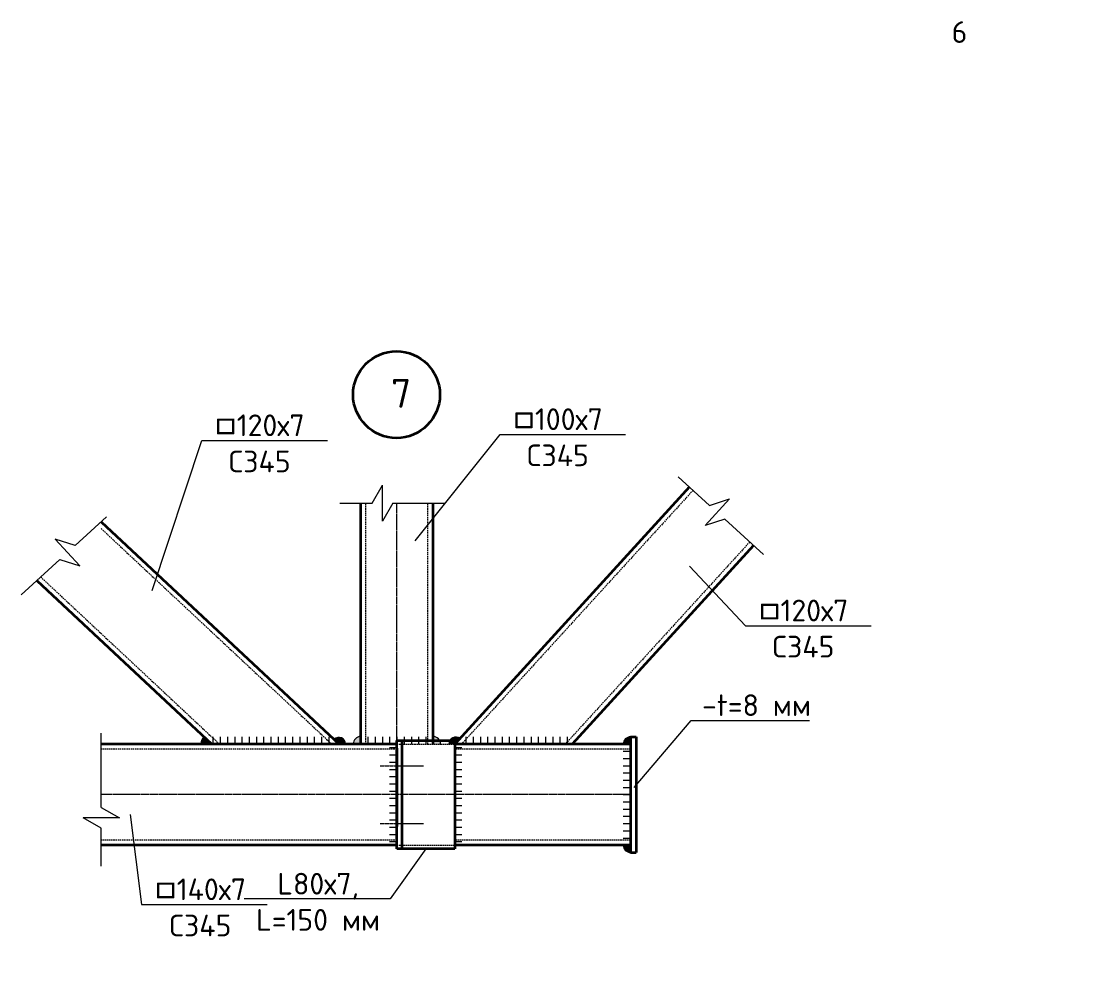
# Model space of a CAD drawing. Header units: millimetres. Extents: x -8174 to 141842, y -29548 to 3412.
# Drawn here: x 30338 to 31805, y -14690 to -13373 of the extents above; entities that cross this region are included whole.
import ezdxf
from ezdxf import colors
from ezdxf.entities.mleader import LeaderData, LeaderLine
from ezdxf.math import Vec2, Vec3

# ---------------------------------------------------------------- set-up
doc = ezdxf.new("R2010")
doc.units = ezdxf.units.MM
doc.linetypes.add('JIS_02_2.0', pattern=[3, 2, -1])
doc.linetypes.add('JIS_08_11', pattern=[12.799999999999999, 11, -0.6, 0.6, -0.6])
for name, color, linetype, lineweight in [('НАДПИСИ', 11, 'Continuous', 13), ('ОСЕВАЯ', 50, 'JIS_08_11', 13), ('ОСНОВНАЯ', 213, 'Continuous', 35), ('ШТРИХОВАЯ', 84, 'JIS_02_2.0', 13)]:
    doc.layers.add(name, color=color, linetype=linetype, lineweight=lineweight)
doc.styles.add('ОСК', font='isocpeur.ttf')

# ---------------------------------------------------------------- blocks, each defined once
blk = doc.blocks.new('_None')

msp = doc.modelspace()

# ---------------------------------------------------------------- hatches: boundary and pattern name
at = {"layer": 'НАДПИСИ'}
h = msp.add_hatch(color=256, dxfattribs=at)
h.dxf.hatch_style = 1
edge = h.paths.add_edge_path()
edge.add_line((30601.51947743294, -14372.57351723878), (30590.66389588587, -14362.41924369526))
edge.add_arc((30598.48820214265, -14371.62298624856), 12.08009293786187, 130.3686024913567, 184.5130257400476)
edge.add_line((30586.44556388422, -14372.57351723941), (30601.51947743294, -14372.57351723878))
h = msp.add_hatch(color=256, dxfattribs=at)
h.dxf.hatch_style = 1
edge = h.paths.add_edge_path()
edge.add_line((30777.18327288429, -14372.57351723878), (30786.32394448353, -14372.57351723878))
edge.add_arc((30776.82609973586, -14372.80464846153), 9.500656634836826, 1.394024721176533, 134.4216220732194)
edge.add_line((30770.1762774355, -14366.01919785993), (30777.18327288429, -14372.57351723878))
h = msp.add_hatch(color=256, dxfattribs=at)
h.dxf.hatch_style = 1
h.paths.add_polyline_path([(30807.18327288429, -14362.15931011137, 0.4142135623730225), (30796.76906575687, -14372.57351723878), (30807.18327288429, -14372.57351723878)])
h.paths.add_polyline_path([(30907.18327288434, -14362.15931011073), (30907.18327288434, -14372.57351723878), (30917.59748001199, -14372.57351723878, 0.4142135623975322)])
h = msp.add_hatch(color=256, dxfattribs=at)
h.dxf.hatch_style = 1
edge = h.paths.add_edge_path()
edge.add_line((30938.30816779827, -14372.57351723878), (30928.93528548017, -14372.5810994046))
edge.add_arc((30938.81869895844, -14372.89186208411), 9.888297903348274, 55.908769972800485, 178.1990507933874, ccw=False)
edge.add_line((30944.36121097615, -14364.70290635346), (30938.30816779827, -14372.57351723878))
h = msp.add_hatch(color=256, dxfattribs=at)
h.dxf.hatch_style = 1
edge = h.paths.add_edge_path()
edge.add_line((31180.07487537456, -14362.57351723876), (31180.07487537456, -14372.57351723876))
edge.add_line((31180.07487537456, -14372.57351723876), (31170.07640627294, -14372.57351723878))
edge.add_arc((31180.07381568558, -14372.57092693081), 9.997409748209046, 89.9939268562938, 180.0148452168177, ccw=False)
h = msp.add_hatch(color=256, dxfattribs=at)
h.dxf.hatch_style = 1
edge = h.paths.add_edge_path()
edge.add_line((31180.07487537456, -14522.57351723878), (31180.07487537456, -14512.57351723878))
edge.add_line((31180.07487537456, -14512.57351723878), (31170.07640627294, -14512.57351723878))
edge.add_arc((31180.07381568558, -14512.57610754673), 9.997409748209046, 539.9851547831823, 630.0060731437062)

# ---------------------------------------------------------------- linework, layer by layer
for p, q in [((30823.17384224199, -14039.45892557892), (30837.44127612252, -14014.45892557892)), ((30837.44127612252, -14064.45892557892), (30837.44127612252, -14014.45892557892)), ((31246.02476994367, -14002.80320223626), (31289.52343522717, -14042.47365870124)), ((30778.54362546169, -14039.45892557892), (30823.17384224199, -14039.45892557892)), ((30851.708710003, -14039.45892557892), (30837.44127612252, -14064.45892557892)), ((30851.708710003, -14039.45892557892), (30924.00684447057, -14039.45892557892)), ((31283.21909923706, -14070.55950953862), (31316.91138719657, -14033.61590749373)), ((31289.52343522717, -14042.47365870124), (31316.91138719657, -14033.61590749373)), ((30455.85655250895, -14058.41403367947), (30412.35788722546, -14098.08449014447)), ((31310.60705120646, -14061.70175833108), (31283.21909923706, -14070.55950953862)), ((31310.60705120646, -14061.70175833108), (31364.02612137364, -14110.41954963944)), ((30418.66222321556, -14126.17034098184), (30384.96993525606, -14089.22673893695)), ((30412.35788722546, -14098.08449014447), (30384.96993525606, -14089.22673893695)), ((30391.27427124616, -14117.3125897743), (30337.85520107899, -14166.03038108266)), ((30391.27427124616, -14117.3125897743), (30418.66222321556, -14126.17034098184)), ((30448.49937053624, -14460.22684050188), (30448.49937053624, -14357.44135927275)), ((30603.40543544083, -14372.65472169031), (30603.40543544083, -14362.65472169031)), ((30613.40543544083, -14372.65472169031), (30613.40543544083, -14362.65472169031)), ((30623.40543544083, -14372.65472169031), (30623.40543544083, -14362.65472169031)), ((30633.40543544083, -14372.65472169031), (30633.40543544083, -14362.65472169031)), ((30643.40543544083, -14372.65472169031), (30643.40543544083, -14362.65472169031)), ((30653.40543544083, -14372.65472169031), (30653.40543544083, -14362.65472169031)), ((30663.40543544083, -14372.65472169031), (30663.40543544083, -14362.65472169031)), ((30673.40543544083, -14372.65472169031), (30673.40543544083, -14362.65472169031)), ((30683.40543544083, -14372.65472169031), (30683.40543544083, -14362.65472169031)), ((30693.40543544083, -14372.65472169031), (30693.40543544083, -14362.65472169031)), ((30703.40543544083, -14372.65472169031), (30703.40543544083, -14362.65472169031)), ((30713.40543544083, -14372.65472169031), (30713.40543544083, -14362.65472169031)), ((30723.40543544083, -14372.65472169031), (30723.40543544083, -14362.65472169031)), ((30733.40543544083, -14372.65472169031), (30733.40543544083, -14362.65472169031)), ((30743.40543544083, -14372.65472169031), (30743.40543544083, -14362.65472169031)), ((30753.40543544083, -14372.65472169031), (30753.40543544083, -14362.65472169031)), ((30763.40543544083, -14372.65472169031), (30763.40543544083, -14362.65472169031)), ((30817.18327288429, -14362.57351723878), (30817.18327288429, -14372.57351723878)), ((30827.18327288429, -14362.57351723878), (30827.18327288429, -14372.57351723878)), ((30837.18327288429, -14362.57351723878), (30837.18327288429, -14372.57351723878)), ((30847.18327288429, -14362.57351723878), (30847.18327288429, -14372.57351723878)), ((30857.18327288429, -14362.57351723878), (30857.18327288429, -14372.57351723878)), ((30867.18327288429, -14362.57351723878), (30867.18327288429, -14372.57351723878)), ((30877.18327288429, -14362.57351723878), (30877.18327288429, -14372.57351723878)), ((30887.18327288429, -14362.57351723878), (30887.18327288429, -14372.57351723878)), ((30897.18327288429, -14362.57351723878), (30897.18327288429, -14372.57351723878)), ((30953.09933890396, -14372.57351723878), (30953.09933890396, -14362.57351723878)), ((30963.09933890396, -14372.57351723878), (30963.09933890396, -14362.57351723878)), ((30973.09933890396, -14372.57351723878), (30973.09933890396, -14362.57351723878)), ((30983.09933890396, -14372.57351723878), (30983.09933890396, -14362.57351723878)), ((30993.09933890396, -14372.57351723878), (30993.09933890396, -14362.57351723878)), ((31003.09933890396, -14372.57351723878), (31003.09933890396, -14362.57351723878)), ((31013.09933890396, -14372.57351723878), (31013.09933890396, -14362.57351723878)), ((31023.09933890396, -14372.57351723878), (31023.09933890396, -14362.57351723878)), ((31033.09933890396, -14372.57351723878), (31033.09933890396, -14362.57351723878)), ((31043.09933890396, -14372.57351723878), (31043.09933890396, -14362.57351723878)), ((31053.09933890396, -14372.57351723878), (31053.09933890396, -14362.57351723878)), ((31063.09933890396, -14372.57351723878), (31063.09933890396, -14362.57351723878)), ((31073.09933890396, -14372.57351723878), (31073.09933890396, -14362.57351723878)), ((31083.09933890396, -14372.57351723878), (31083.09933890396, -14362.57351723878)), ((31093.09933890396, -14372.57351723878), (31093.09933890396, -14362.57351723878)), ((30857.18327288434, -14378.04762255872), (30847.18327288434, -14378.04762255872)), ((30947.18300283438, -14378.04762255872), (30937.18300283438, -14378.04762255872)), ((30857.18327288434, -14388.04762255872), (30847.18327288434, -14388.04762255872)), ((30947.18300283438, -14388.04762255872), (30937.18300283438, -14388.04762255872)), ((31170.07487537456, -14382.57351723878), (31180.07487537456, -14382.57351723878)), ((31170.07487537456, -14392.57351723878), (31180.07487537456, -14392.57351723878)), ((30857.18327288434, -14398.04762255872), (30847.18327288434, -14398.04762255872)), ((30857.18327288434, -14408.04762255872), (30847.18327288434, -14408.04762255872)), ((30947.18300283438, -14398.04762255872), (30937.18300283438, -14398.04762255872)), ((30947.18300283438, -14408.04762255872), (30937.18300283438, -14408.04762255872)), ((31170.07487537456, -14402.57351723878), (31180.07487537456, -14402.57351723878)), ((30857.18327288434, -14418.04762255872), (30847.18327288434, -14418.04762255872)), ((30947.18300283438, -14418.04762255872), (30937.18300283438, -14418.04762255872)), ((31170.07487537456, -14412.57351723878), (31180.07487537456, -14412.57351723878)), ((31170.07487537456, -14422.57351723878), (31180.07487537456, -14422.57351723878)), ((30857.18327288434, -14428.04762255872), (30847.18327288434, -14428.04762255872)), ((30857.18327288434, -14438.04762255872), (30847.18327288434, -14438.04762255872)), ((30947.18300283438, -14428.04762255872), (30937.18300283438, -14428.04762255872)), ((30947.18300283438, -14438.04762255872), (30937.18300283438, -14438.04762255872)), ((31170.07487537456, -14432.57351723878), (31180.07487537456, -14432.57351723878)), ((30857.18327288434, -14448.04762255872), (30847.18327288434, -14448.04762255872)), ((30947.18300283438, -14448.04762255872), (30937.18300283438, -14448.04762255872)), ((31170.07487537456, -14442.57351723878), (31180.07487537456, -14442.57351723878)), ((31170.07487537456, -14452.57351723878), (31180.07487537456, -14452.57351723878)), ((30448.49937053624, -14460.22684050188), (30473.49937053624, -14474.49427438239)), ((30857.18327288434, -14458.04762255872), (30847.18327288434, -14458.04762255872)), ((30857.18327288434, -14468.04762255872), (30847.18327288434, -14468.04762255872)), ((30947.18300283438, -14458.04762255872), (30937.18300283438, -14458.04762255872)), ((30947.18300283438, -14468.04762255872), (30937.18300283438, -14468.04762255872)), ((31170.07487537456, -14462.57351723878), (31180.07487537456, -14462.57351723878)), ((30473.49937053624, -14474.49427438239), (30423.49937053624, -14474.49427438239)), ((30448.49937053624, -14488.76170826289), (30423.49937053624, -14474.49427438239)), ((30857.18327288434, -14478.04762255872), (30847.18327288434, -14478.04762255872)), ((30947.18300283438, -14478.04762255872), (30937.18300283438, -14478.04762255872)), ((31170.07487537456, -14472.57351723878), (31180.07487537456, -14472.57351723878)), ((31170.07487537456, -14482.57351723878), (31180.07487537456, -14482.57351723878)), ((30448.49937053624, -14541.51800471538), (30448.49937053624, -14488.7617082629)), ((30857.18327288434, -14488.04762255872), (30847.18327288434, -14488.04762255872)), ((30857.18327288434, -14498.04762255872), (30847.18327288434, -14498.04762255872)), ((30947.18300283438, -14488.04762255872), (30937.18300283438, -14488.04762255872)), ((30947.18300283438, -14498.04762255872), (30937.18300283438, -14498.04762255872)), ((31170.07487537456, -14492.57351723878), (31180.07487537456, -14492.57351723878)), ((30857.18327288434, -14508.04762255872), (30847.18327288434, -14508.04762255872)), ((30947.18300283438, -14508.04762255872), (30937.18300283438, -14508.04762255872)), ((31170.07487537456, -14502.57351723878), (31180.07487537456, -14502.57351723878)), ((31170.07487537456, -14512.57351723878), (31180.07487537456, -14512.57351723878))]:
    msp.add_line(p, q, dxfattribs=at)
for centre, radius, start, end in [((30598.48820214195, -14371.62298624835), 12.08009293723206, 130.3686024890322, 184.5130257384005), ((30776.89179805975, -14372.75923998989), 9.433974724369516, 1.128031140224552, 132.3727606057825), ((30807.18327288429, -14372.57351723878), 10.41420712741092, 90, 180), ((30907.18327288458, -14372.57351723814), 10.41420712741092, 8.337633264175721e-10, 90), ((30938.81869895844, -14372.89186208403), 9.88829790328141, 55.90876997223204, 178.1990507935506), ((31180.07381568552, -14372.57092693078), 9.997409748150847, 89.9939268545788, 180.0148452170575), ((31180.07381568552, -14512.57610754677), 9.997409748150847, 179.9851547829425, 270.0060731454212)]:
    msp.add_arc(centre, radius, start, end, dxfattribs=at)
at = {"layer": 'ОСЕВАЯ', "linetype": 'JIS_08_11'}
for p, q in [((30857.18327288434, -14512.57351723878), (30857.18327288429, -14039.45892557892)), ((31180.07487537456, -14442.57351723878), (30448.4993705363, -14442.57351723878))]:
    msp.add_line(p, q, dxfattribs=at)
at = {"layer": 'ОСЕВАЯ', "linetype": 'JIS_08_11', "ltscale": 0.5}
for p, q in [((30834.18300283438, -14402.57351723878), (30894.18300283432, -14402.57351723879)), ((30834.18300283438, -14482.57351723879), (30894.18300283432, -14482.57351723878))]:
    msp.add_line(p, q, dxfattribs=at)
at = {"layer": 'ОСНОВНАЯ'}
for p, q in [((31261.52173277276, -14016.93631609724), (30937.18327288434, -14372.57351723878)), ((30807.18327288429, -14372.57351723878), (30807.18327288429, -14039.45892557892)), ((30907.18327288434, -14372.57351723878), (30907.18327288423, -14039.45892557892)), ((30448.49937053624, -14065.12372845404), (30777.18327288429, -14372.57351723878)), ((31350.18637768045, -14097.7978072), (31099.59299115435, -14372.57351723878)), ((30359.55475520343, -14146.24055048448), (30601.51947743294, -14372.57351723878)), ((31180.07487537456, -14362.57351723878), (31180.07487537456, -14522.57351723879)), ((31180.07487537456, -14362.57351723878), (31188.07487537456, -14362.57351723878)), ((31180.07487537456, -14362.57351723878), (31180.07487537456, -14522.57351723878)), ((31180.07487537456, -14362.57351723878), (31188.07487537456, -14362.57351723878)), ((31188.07487537456, -14362.57351723878), (31188.07487537456, -14522.57351723879)), ((31188.07487537456, -14362.57351723878), (31188.07487537456, -14522.57351723878)), ((30857.1832728844, -14372.57351723878), (30448.4993705363, -14372.57351723878)), ((30857.18300283438, -14367.57351723878), (30937.18300283438, -14367.57351723878)), ((30857.18300283438, -14517.57351723878), (30857.18300283444, -14367.57351723878)), ((30857.18300283444, -14367.57351723878), (30927.18300283444, -14367.57351723878)), ((30857.18327288434, -14378.34955334889), (30857.18327288434, -14486.79748112865)), ((30857.18327288434, -14506.79748112865), (30857.18327288434, -14378.3495533489)), ((30864.18300283438, -14367.57351723878), (30864.18300283438, -14517.57351723878)), ((30937.18300283438, -14367.57351723878), (30937.18300283438, -14517.57351723878)), ((31180.07487537456, -14372.57351723878), (30937.18300283438, -14372.57351723878)), ((30857.18300283438, -14512.57351723878), (30448.49937053624, -14512.57351723878)), ((31180.07487537456, -14512.57351723878), (30937.18300283438, -14512.57351723878)), ((30937.18300283438, -14517.57351723878), (30857.18300283438, -14517.57351723878)), ((31180.07487537456, -14522.57351723879), (31188.07487537456, -14522.57351723879)), ((31180.07487537456, -14522.57351723878), (31188.07487537456, -14522.57351723878))]:
    msp.add_line(p, q, dxfattribs=at)
msp.add_circle((30856.65206016833, -13889.35948973779), 60, dxfattribs=at)
at = {"layer": 'ШТРИХОВАЯ'}
for p, q in [((31266.69383705891, -14021.65323641151), (30946.65717311675, -14372.57351723878)), ((30814.18327288429, -14372.57351723878), (30814.18327288429, -14039.45892557892)), ((30900.18327288434, -14372.57351723878), (30900.18327288429, -14039.45892557892)), ((30448.49937053624, -14074.70878811571), (30766.93621814955, -14372.57351723878)), ((31345.01427339413, -14093.08088688564), (31090.11909092194, -14372.57351723878)), ((30364.74319109786, -14141.50873586605), (30611.76653216768, -14372.57351723878)), ((30857.1832728844, -14379.57351723878), (30448.4993705363, -14379.57351723878)), ((30857.18300283444, -14372.57351723878), (30936.89976922964, -14372.88437906597)), ((31180.07487537456, -14379.57351723878), (30937.18300283438, -14379.57351723878)), ((30857.18300283438, -14505.57351723878), (30448.49937053624, -14505.57351723878)), ((30857.18300283438, -14512.57351723878), (30937.18300283438, -14512.57351723878)), ((31180.07487537456, -14505.57351723878), (30937.18300283438, -14505.57351723878))]:
    msp.add_line(p, q, dxfattribs=at)

# ---------------------------------------------------------------- texts
at = {"layer": 'НАДПИСИ', "style": 'ОСК'}
for s, insert, char_height, width, attachment_point in [('6', (31645.83150672569, -13372.87310138585), 30, 74.751122343514, 3), ('7', (30849.02299020468, -13867.53548684524), 40, 41.22453085327379, 1)]:
    msp.add_mtext(s, dxfattribs=dict(at, insert=insert, char_height=char_height, width=width, attachment_point=attachment_point))

# ---------------------------------------------------------------- leaders
at = {"layer": 'НАДПИСИ'}
ml = msp.add_multileader_mtext('Standard', dxfattribs=at)
ml.set_content('□100х7\\PС345', color=256, style='ОСК')
ml.set_leader_properties(color=256, linetype='ByLayer', lineweight=-1)
ml.set_arrow_properties(name='NONE')
ml.build(insert=Vec2(0, 0))
ml.multileader.update_dxf_attribs({"has_dogleg": 0, "text_left_attachment_type": 6, "text_right_attachment_type": 6, "dogleg_length": 0, "arrow_head_size": 15, "scale": 10})
ctx = ml.context
ctx.base_point, ctx.scale, ctx.char_height, ctx.arrow_head_size, ctx.landing_gap_size, ctx.plane_origin = Vec3(30999.75826136966, -13944.29305576778), 10, 30, 15, 20, Vec3(30977.13850845548, -14861.23706309666)
ctx.left_attachment, ctx.right_attachment, ctx.text_align_type = 6, 6, 1
notes = []
notes.append((ctx, [(1, (1, 1, 0), (30999.75826136966, -13944.29305576778), (1, 0), 0, [(3, [(30882.58444714994, -14091.49753597128)], 0, [])])]))
ctx.mtext.insert, ctx.mtext.alignment, ctx.mtext.flow_direction = Vec3(31079.75826136966, -13908.29305576778), 2, 5
ml = msp.add_multileader_mtext('Standard', dxfattribs=at)
ml.set_content('□120х7\\PС345', color=256, style='ОСК')
ml.set_leader_properties(color=256, linetype='ByLayer', lineweight=-1)
ml.set_arrow_properties(name='NONE')
ml.build(insert=Vec2(0, 0))
ml.multileader.update_dxf_attribs({"has_dogleg": 0, "text_left_attachment_type": 6, "text_right_attachment_type": 6, "dogleg_length": 0, "arrow_head_size": 15, "scale": 10})
ctx = ml.context
ctx.base_point, ctx.scale, ctx.char_height, ctx.arrow_head_size, ctx.landing_gap_size, ctx.plane_origin = Vec3(30587.49945221597, -13952.72738569032), 10, 30, 15, 20, Vec3(30564.87969930179, -14869.67139301921)
ctx.left_attachment, ctx.right_attachment, ctx.text_align_type = 6, 6, 1
notes.append((ctx, [(1, (1, 1, 0), (30587.49945221597, -13952.72738569032), (1, 0), 0, [(3, [(30518.98516778793, -14160.28731531795)], 0, [])])]))
ctx.mtext.insert, ctx.mtext.alignment, ctx.mtext.flow_direction = Vec3(30667.49945221597, -13916.72738569032), 2, 5
ml = msp.add_multileader_mtext('Standard', dxfattribs=at)
ml.set_content('отв. %%C23', color=256, style='ОСК')
ml.set_leader_properties(color=256, linetype='ByLayer', lineweight=-1)
ml.set_arrow_properties(name='NONE')
ml.build(insert=Vec2(0, 0))
ml.multileader.update_dxf_attribs({"has_dogleg": 0, "text_left_attachment_type": 6, "text_right_attachment_type": 6, "dogleg_length": 0, "arrow_head_size": 15, "scale": 10})
ctx = ml.context
ctx.base_point, ctx.scale, ctx.char_height, ctx.arrow_head_size, ctx.landing_gap_size, ctx.plane_origin = Vec3(32456.92993922328, -14223.92944157025), 10, 30, 15, 20, Vec3(32481.19064058294, -15156.19119341319)
ctx.left_attachment, ctx.right_attachment, ctx.text_align_type = 6, 6, 1
notes.append((ctx, [(1, (1, 1, 0), (32456.92993922328, -14223.92944157025), (1, 0), 0, [(3, [(32490.00819846644, -14099.43809924019), (32250.00846851646, -14099.43809924019)], 0, [])])]))
ctx.mtext.insert, ctx.mtext.width, ctx.mtext.alignment, ctx.mtext.flow_direction = Vec3(32556.42993922328, -14187.92944157025), 205.4122977968073, 2, 5
ml = msp.add_multileader_mtext('Standard', dxfattribs=at)
ml.set_content('□120х7\\PС345', color=256, style='ОСК')
ml.set_leader_properties(color=256, linetype='ByLayer', lineweight=-1)
ml.set_arrow_properties(name='NONE')
ml.build(insert=Vec2(0, 0))
ml.multileader.update_dxf_attribs({"has_dogleg": 0, "text_left_attachment_type": 6, "text_right_attachment_type": 6, "dogleg_length": 0, "arrow_head_size": 15, "scale": 10})
ctx = ml.context
ctx.base_point, ctx.scale, ctx.char_height, ctx.arrow_head_size, ctx.landing_gap_size, ctx.plane_origin = Vec3(31339.25759507116, -14208.88349273888), 10, 30, 15, 20, Vec3(31316.63784215698, -15125.82750006777)
ctx.left_attachment, ctx.right_attachment, ctx.text_align_type = 6, 6, 1
notes.append((ctx, [(1, (1, 1, 0), (31339.25759507116, -14208.88349273888), (1, 0), 0, [(3, [(31261.53041027236, -14126.58429218078)], 0, [])])]))
ctx.mtext.insert, ctx.mtext.alignment, ctx.mtext.flow_direction = Vec3(31419.25759507116, -14172.88349273888), 2, 5
ml = msp.add_multileader_mtext('Standard', dxfattribs=at)
ml.set_content('-t=8 мм', color=256, style='ОСК')
ml.set_leader_properties(color=256, linetype='ByLayer', lineweight=-1)
ml.set_arrow_properties(name='NONE')
ml.build(insert=Vec2(0, 0))
ml.multileader.update_dxf_attribs({"has_dogleg": 0, "text_left_attachment_type": 6, "text_right_attachment_type": 6, "dogleg_length": 0, "arrow_head_size": 15, "scale": 10})
ctx = ml.context
ctx.base_point, ctx.scale, ctx.char_height, ctx.arrow_head_size, ctx.landing_gap_size, ctx.plane_origin = Vec3(31263.87896710151, -14339.80966502224), 10, 30, 15, 20, Vec3(31422.44220547198, -15208.50999789423)
ctx.left_attachment, ctx.right_attachment, ctx.text_align_type = 6, 6, 1
notes.append((ctx, [(1, (1, 1, 0), (31263.87896710151, -14339.80966502224), (1, 0), 0, [(3, [(31185.12771234824, -14432.81775301421)], 0, [])])]))
ctx.mtext.insert, ctx.mtext.alignment, ctx.mtext.flow_direction = Vec3(31354.37896710151, -14303.80966502224), 2, 5
ml = msp.add_multileader_mtext('Standard', dxfattribs=at)
ml.set_content('□140х7\\PС345', color=256, style='ОСК')
ml.set_leader_properties(color=256, linetype='ByLayer', lineweight=-1)
ml.set_arrow_properties(name='NONE')
ml.build(insert=Vec2(0, 0))
ml.multileader.update_dxf_attribs({"has_dogleg": 0, "text_left_attachment_type": 6, "text_right_attachment_type": 6, "dogleg_length": 0, "arrow_head_size": 15, "scale": 10})
ctx = ml.context
ctx.base_point, ctx.scale, ctx.char_height, ctx.arrow_head_size, ctx.landing_gap_size, ctx.plane_origin = Vec3(30504.05599054886, -14594.51011429442), 10, 30, 15, 20, Vec3(30505.31307460979, -15542.9700182394)
ctx.left_attachment, ctx.right_attachment, ctx.text_align_type = 6, 6, 1
notes.append((ctx, [(1, (1, 1, 0), (30504.05599054886, -14594.51011429442), (1, 0), 0, [(3, [(30488.31677910086, -14470.23912309256)], 0, [])])]))
ctx.mtext.insert, ctx.mtext.alignment, ctx.mtext.flow_direction = Vec3(30585.55599054886, -14558.51011429442), 2, 5
ml = msp.add_multileader_mtext('Standard', dxfattribs=at)
ml.set_content('L80х7,\\PL=150 мм', color=256, style='ОСК')
ml.set_leader_properties(color=256, linetype='ByLayer', lineweight=-1)
ml.set_arrow_properties(name='NONE')
ml.build(insert=Vec2(0, 0))
ml.multileader.update_dxf_attribs({"has_dogleg": 0, "text_left_attachment_type": 6, "text_right_attachment_type": 6, "dogleg_length": 0, "arrow_head_size": 15, "scale": 10})
ctx = ml.context
ctx.base_point, ctx.scale, ctx.char_height, ctx.arrow_head_size, ctx.landing_gap_size, ctx.plane_origin = Vec3(30648.82927673921, -14586.76043744927), 10, 30, 15, 20, Vec3(30682.95253262942, -15614.51157605011)
ctx.left_attachment, ctx.right_attachment, ctx.text_align_type = 6, 6, 1
notes.append((ctx, [(0, (1, 1, 0), (30847.82927673921, -14586.76043744927), (-1, 0), 0, [(3, [(30897.18300283438, -14517.57351723878)], 0, [])])]))
ctx.mtext.insert, ctx.mtext.alignment, ctx.mtext.flow_direction = Vec3(30748.32927673921, -14550.76043744927), 2, 5
for ctx, leaders in notes:
    for number, flags, end, landing, length, lines in leaders:
        leader = LeaderData()
        leader.index, (leader.has_last_leader_line, leader.has_dogleg_vector, leader.attachment_direction) = number, flags
        leader.last_leader_point, leader.dogleg_vector, leader.dogleg_length = Vec3(end), Vec3(landing), length
        for number, points, colour, breaks in lines:
            line = LeaderLine()
            line.index, line.vertices, line.color, line.breaks = number, Vec3.list(points), colors.encode_raw_color(colour), breaks
            leader.lines.append(line)
        ctx.leaders.append(leader)

doc.saveas('drawing.dxf')
